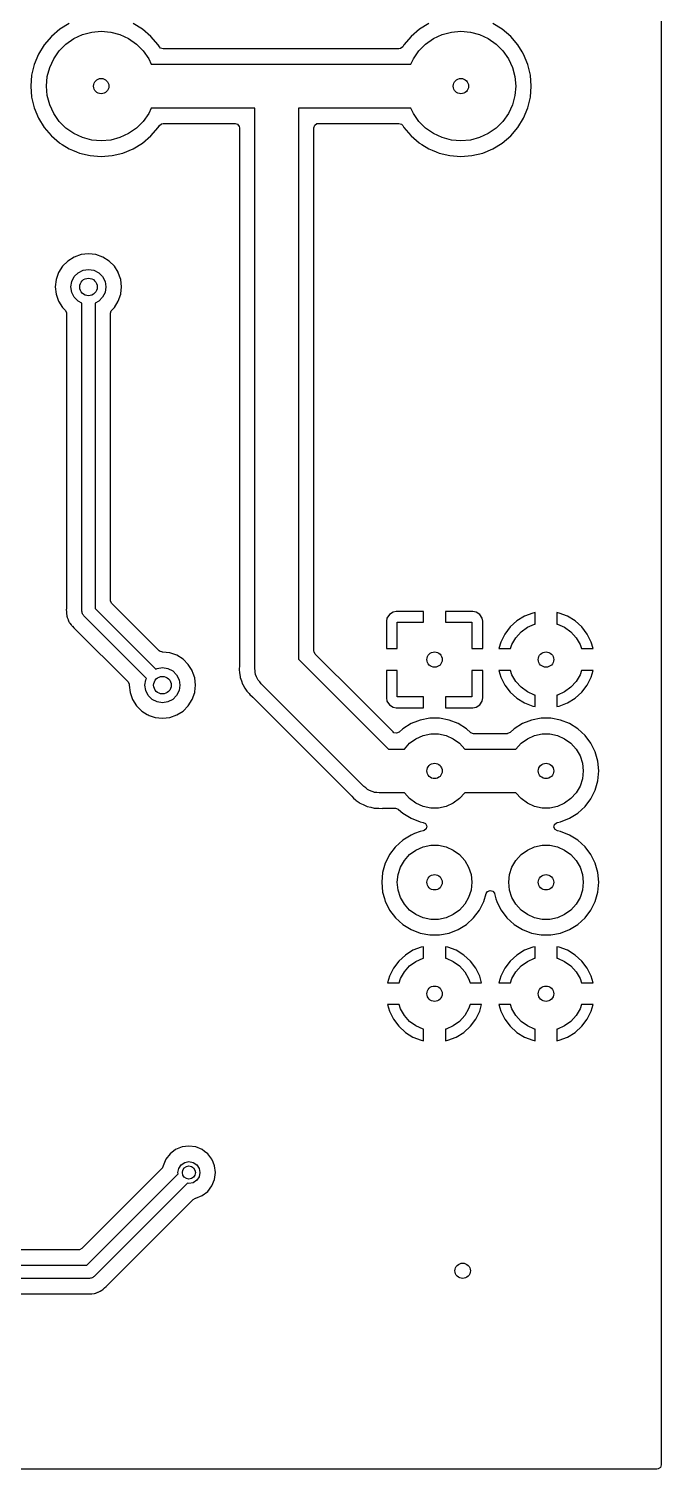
# Model space of a CAD drawing. Extents: x 0.22 to 1.78, y 0.22 to 2.18.
# Drawn here: x 1.211 to 1.778, y 0.222 to 1.515 of the extents above; entities that cross this region are included whole.
import ezdxf

# ---------------------------------------------------------------- set-up
doc = ezdxf.new("R2010")
doc.units = 0
doc.header["$MEASUREMENT"] = 0
doc.layers.add('BLACK', color=7, linetype='CONTINUOUS')

msp = doc.modelspace()

# ---------------------------------------------------------------- linework, layer by layer
at = {"layer": 'BLACK', "linetype": 'CONTINUOUS'}
for p, q in [((1.77817, 2.17427), (1.77817, 0.225728)), ((1.23844, 1.51491), (1.2309, 1.50847)), ((1.2469, 1.5201), (1.23844, 1.51491)), ((1.23844, 1.51491), (1.23844, 1.51491)), ((1.31274, 1.51491), (1.30429, 1.5201)), ((1.32028, 1.50847), (1.31274, 1.51491)), ((1.31274, 1.51491), (1.31274, 1.51491)), ((1.56127, 1.51491), (1.55373, 1.50847)), ((1.56973, 1.5201), (1.56127, 1.51491)), ((1.56127, 1.51491), (1.56127, 1.51491)), ((1.63558, 1.51491), (1.62712, 1.5201)), ((1.64312, 1.50847), (1.63558, 1.51491)), ((1.63558, 1.51491), (1.63558, 1.51491)), ((1.22446, 1.50093), (1.21927, 1.49247)), ((1.2309, 1.50847), (1.22446, 1.50093)), ((1.22446, 1.50093), (1.22446, 1.50093)), ((1.2309, 1.50847), (1.2309, 1.50847)), ((1.23789, 1.49541), (1.24396, 1.50148)), ((1.24396, 1.50148), (1.25098, 1.5064)), ((1.25098, 1.5064), (1.25876, 1.51002)), ((1.25876, 1.51002), (1.26704, 1.51224)), ((1.26704, 1.51224), (1.27559, 1.51299)), ((1.27559, 1.51299), (1.28414, 1.51224)), ((1.28414, 1.51224), (1.29242, 1.51002)), ((1.29242, 1.51002), (1.3002, 1.5064)), ((1.3002, 1.5064), (1.30722, 1.50148)), ((1.30722, 1.50148), (1.31329, 1.49541)), ((1.32673, 1.50093), (1.32028, 1.50847)), ((1.32028, 1.50847), (1.32028, 1.50847)), ((1.32028, 1.50847), (1.32028, 1.50847)), ((1.32783, 1.49912), (1.32673, 1.50093)), ((1.54729, 1.50093), (1.54618, 1.49912)), ((1.55373, 1.50847), (1.54729, 1.50093)), ((1.54729, 1.50093), (1.54729, 1.50093)), ((1.54729, 1.50093), (1.54729, 1.50093)), ((1.54729, 1.50093), (1.54729, 1.50093)), ((1.55373, 1.50847), (1.55373, 1.50847)), ((1.56073, 1.49541), (1.56679, 1.50148)), ((1.56679, 1.50148), (1.57382, 1.5064)), ((1.57382, 1.5064), (1.58159, 1.51002)), ((1.58159, 1.51002), (1.58988, 1.51224)), ((1.58988, 1.51224), (1.59843, 1.51299)), ((1.59843, 1.51299), (1.60697, 1.51224)), ((1.60697, 1.51224), (1.61526, 1.51002)), ((1.61526, 1.51002), (1.62303, 1.5064)), ((1.62303, 1.5064), (1.63006, 1.50148)), ((1.63006, 1.50148), (1.63612, 1.49541)), ((1.64956, 1.50093), (1.64312, 1.50847)), ((1.64312, 1.50847), (1.64312, 1.50847)), ((1.64312, 1.50847), (1.64312, 1.50847)), ((1.6535, 1.49451), (1.64956, 1.50093)), ((1.64956, 1.50093), (1.64956, 1.50093)), ((1.21927, 1.49247), (1.21548, 1.48331)), ((1.21927, 1.49247), (1.21927, 1.49247)), ((1.22935, 1.48061), (1.23297, 1.48839)), ((1.23297, 1.48839), (1.23789, 1.49541)), ((1.31329, 1.49541), (1.31821, 1.48839)), ((1.31821, 1.48839), (1.3205, 1.48346)), ((1.32887, 1.49801), (1.32783, 1.49912)), ((1.33116, 1.49726), (1.32887, 1.49801)), ((1.54286, 1.49726), (1.33116, 1.49726)), ((1.54435, 1.49756), (1.54286, 1.49726)), ((1.54618, 1.49912), (1.54435, 1.49756)), ((1.55351, 1.48346), (1.55581, 1.48839)), ((1.55581, 1.48839), (1.56073, 1.49541)), ((1.63612, 1.49541), (1.64104, 1.48839)), ((1.64104, 1.48839), (1.64467, 1.48061)), ((1.65474, 1.49247), (1.6535, 1.49451)), ((1.65854, 1.48331), (1.65474, 1.49247)), ((1.21548, 1.48331), (1.21316, 1.47367)), ((1.22713, 1.47233), (1.22935, 1.48061)), ((1.3205, 1.48346), (1.55351, 1.48346)), ((1.64467, 1.48061), (1.64689, 1.47233)), ((1.66085, 1.47367), (1.65854, 1.48331)), ((1.21316, 1.47367), (1.21238, 1.46378)), ((1.21238, 1.46378), (1.21316, 1.45389)), ((1.22638, 1.46378), (1.22713, 1.47233)), ((1.22713, 1.45523), (1.22638, 1.46378)), ((1.64689, 1.47233), (1.64764, 1.46378)), ((1.64764, 1.46378), (1.64689, 1.45523)), ((1.66163, 1.46378), (1.66085, 1.47367)), ((1.66085, 1.45389), (1.66163, 1.46378)), ((1.21316, 1.45389), (1.21548, 1.44425)), ((1.22935, 1.44695), (1.22713, 1.45523)), ((1.64689, 1.45523), (1.64467, 1.44695)), ((1.65854, 1.44425), (1.66085, 1.45389)), ((1.21548, 1.44425), (1.21927, 1.43508)), ((1.23297, 1.43917), (1.22935, 1.44695)), ((1.23789, 1.43215), (1.23297, 1.43917)), ((1.31821, 1.43917), (1.31329, 1.43215)), ((1.3205, 1.44409), (1.31821, 1.43917)), ((1.41339, 1.44409), (1.3205, 1.44409)), ((1.41339, 0.940945), (1.41339, 1.44409)), ((1.55351, 1.44409), (1.45276, 1.44409)), ((1.45276, 1.44409), (1.45276, 0.949099)), ((1.55581, 1.43917), (1.55351, 1.44409)), ((1.56073, 1.43215), (1.55581, 1.43917)), ((1.64104, 1.43917), (1.63612, 1.43215)), ((1.64467, 1.44695), (1.64104, 1.43917)), ((1.65474, 1.43508), (1.65854, 1.44425)), ((1.21927, 1.43508), (1.21927, 1.43508)), ((1.21927, 1.43508), (1.22446, 1.42663)), ((1.22446, 1.42663), (1.22446, 1.42663)), ((1.22446, 1.42663), (1.23054, 1.41951)), ((1.24396, 1.42608), (1.23789, 1.43215)), ((1.25098, 1.42116), (1.24396, 1.42608)), ((1.30722, 1.42608), (1.3002, 1.42116)), ((1.31329, 1.43215), (1.30722, 1.42608)), ((1.32028, 1.41909), (1.32673, 1.42663)), ((1.32673, 1.42663), (1.32783, 1.42843)), ((1.32783, 1.42843), (1.32966, 1.43)), ((1.32966, 1.43), (1.33116, 1.4303)), ((1.33116, 1.4303), (1.39569, 1.4303)), ((1.39569, 1.4303), (1.39798, 1.42955)), ((1.39798, 1.42955), (1.3994, 1.4276)), ((1.3994, 1.4276), (1.39959, 1.4264)), ((1.39959, 1.4264), (1.39959, 0.942385)), ((1.46656, 1.4264), (1.4673, 1.42869)), ((1.46656, 0.956429), (1.46656, 1.4264)), ((1.4673, 1.42869), (1.46925, 1.4301)), ((1.46925, 1.4301), (1.47045, 1.4303)), ((1.47045, 1.4303), (1.54286, 1.4303)), ((1.54286, 1.4303), (1.54515, 1.42955)), ((1.54515, 1.42955), (1.54618, 1.42843)), ((1.54618, 1.42843), (1.54729, 1.42663)), ((1.54729, 1.42663), (1.54729, 1.42663)), ((1.54729, 1.42663), (1.54729, 1.42663)), ((1.54729, 1.42663), (1.55337, 1.41951)), ((1.56679, 1.42608), (1.56073, 1.43215)), ((1.57382, 1.42116), (1.56679, 1.42608)), ((1.63006, 1.42608), (1.62303, 1.42116)), ((1.63612, 1.43215), (1.63006, 1.42608)), ((1.64312, 1.41909), (1.64956, 1.42663)), ((1.64956, 1.42663), (1.65474, 1.43508)), ((1.23054, 1.41951), (1.2309, 1.41909)), ((1.2309, 1.41909), (1.2309, 1.41909)), ((1.2309, 1.41909), (1.2309, 1.41909)), ((1.2309, 1.41909), (1.23805, 1.41297)), ((1.23805, 1.41297), (1.23844, 1.41264)), ((1.23844, 1.41264), (1.24045, 1.41141)), ((1.24045, 1.41141), (1.2469, 1.40746)), ((1.25876, 1.41753), (1.25098, 1.42116)), ((1.26704, 1.41531), (1.25876, 1.41753)), ((1.27559, 1.41457), (1.26704, 1.41531)), ((1.28414, 1.41531), (1.27559, 1.41457)), ((1.29242, 1.41753), (1.28414, 1.41531)), ((1.3002, 1.42116), (1.29242, 1.41753)), ((1.30429, 1.40746), (1.31274, 1.41264)), ((1.31274, 1.41264), (1.32028, 1.41909)), ((1.55337, 1.41951), (1.55373, 1.41909)), ((1.55373, 1.41909), (1.55373, 1.41909)), ((1.55373, 1.41909), (1.55373, 1.41909)), ((1.55373, 1.41909), (1.56089, 1.41297)), ((1.56089, 1.41297), (1.56127, 1.41264)), ((1.56127, 1.41264), (1.56328, 1.41141)), ((1.56328, 1.41141), (1.56973, 1.40746)), ((1.58159, 1.41753), (1.57382, 1.42116)), ((1.58988, 1.41531), (1.58159, 1.41753)), ((1.59843, 1.41457), (1.58988, 1.41531)), ((1.60697, 1.41531), (1.59843, 1.41457)), ((1.61526, 1.41753), (1.60697, 1.41531)), ((1.62303, 1.42116), (1.61526, 1.41753)), ((1.62712, 1.40746), (1.63558, 1.41264)), ((1.63558, 1.41264), (1.64312, 1.41909)), ((1.2469, 1.40746), (1.2469, 1.40746)), ((1.2469, 1.40746), (1.2499, 1.40622)), ((1.2499, 1.40622), (1.25333, 1.4048)), ((1.25333, 1.4048), (1.25606, 1.40367)), ((1.25606, 1.40367), (1.25606, 1.40367)), ((1.25606, 1.40367), (1.2657, 1.40135)), ((1.2657, 1.40135), (1.27559, 1.40057)), ((1.27559, 1.40057), (1.28548, 1.40135)), ((1.28548, 1.40135), (1.29512, 1.40367)), ((1.29512, 1.40367), (1.30429, 1.40746)), ((1.56973, 1.40746), (1.56973, 1.40746)), ((1.56973, 1.40746), (1.57273, 1.40622)), ((1.57273, 1.40622), (1.57617, 1.4048)), ((1.57617, 1.4048), (1.57889, 1.40367)), ((1.57889, 1.40367), (1.57889, 1.40367)), ((1.57889, 1.40367), (1.58854, 1.40135)), ((1.58854, 1.40135), (1.59843, 1.40057)), ((1.59843, 1.40057), (1.60831, 1.40135)), ((1.60831, 1.40135), (1.61796, 1.40367)), ((1.61796, 1.40367), (1.62712, 1.40746)), ((1.24561, 1.30671), (1.24091, 1.302)), ((1.25125, 1.31025), (1.24561, 1.30671)), ((1.25754, 1.31245), (1.25125, 1.31025)), ((1.25125, 1.31025), (1.25125, 1.31025)), ((1.26415, 1.3132), (1.25754, 1.31245)), ((1.25754, 1.31245), (1.25754, 1.31245)), ((1.27077, 1.31245), (1.26415, 1.3132)), ((1.26415, 1.3132), (1.26415, 1.3132)), ((1.27705, 1.31025), (1.27077, 1.31245)), ((1.27077, 1.31245), (1.27077, 1.31245)), ((1.28269, 1.30671), (1.27705, 1.31025)), ((1.2874, 1.302), (1.28269, 1.30671)), ((1.28269, 1.30671), (1.28269, 1.30671)), ((1.28269, 1.30671), (1.28269, 1.30671)), ((1.23736, 1.29637), (1.23516, 1.29008)), ((1.24091, 1.302), (1.23736, 1.29637)), ((1.23736, 1.29637), (1.23736, 1.29637)), ((1.25141, 1.29272), (1.2549, 1.29621)), ((1.2549, 1.29621), (1.25929, 1.29844)), ((1.25929, 1.29844), (1.26415, 1.29921)), ((1.26415, 1.29921), (1.26902, 1.29844)), ((1.26902, 1.29844), (1.27341, 1.29621)), ((1.27341, 1.29621), (1.27689, 1.29272)), ((1.29068, 1.29678), (1.2874, 1.302)), ((1.2874, 1.302), (1.2874, 1.302)), ((1.2874, 1.302), (1.2874, 1.302)), ((1.29094, 1.29637), (1.29068, 1.29678)), ((1.29203, 1.29326), (1.29094, 1.29637)), ((1.23516, 1.29008), (1.23442, 1.28346)), ((1.23442, 1.28346), (1.23442, 1.28346)), ((1.23442, 1.28346), (1.23516, 1.27685)), ((1.23516, 1.29008), (1.23516, 1.29008)), ((1.24841, 1.28346), (1.24918, 1.28833)), ((1.24918, 1.2786), (1.24841, 1.28346)), ((1.24918, 1.28833), (1.25141, 1.29272)), ((1.27689, 1.29272), (1.27913, 1.28833)), ((1.27913, 1.28833), (1.2799, 1.28346)), ((1.2799, 1.28346), (1.27913, 1.2786)), ((1.29314, 1.29008), (1.29203, 1.29326)), ((1.29389, 1.28346), (1.29314, 1.29008)), ((1.29314, 1.29008), (1.29314, 1.29008)), ((1.2932, 1.2774), (1.29389, 1.28346)), ((1.29389, 1.28346), (1.29389, 1.28346)), ((1.23516, 1.27685), (1.23516, 1.27685)), ((1.23516, 1.27685), (1.23736, 1.27056)), ((1.23736, 1.27056), (1.23736, 1.27056)), ((1.23736, 1.27056), (1.24091, 1.26493)), ((1.25141, 1.27421), (1.24918, 1.2786)), ((1.2549, 1.27072), (1.25141, 1.27421)), ((1.25825, 1.26902), (1.2549, 1.27072)), ((1.25825, 0.992248), (1.25825, 1.26902)), ((1.27341, 1.27072), (1.27006, 1.26902)), ((1.27006, 1.26902), (1.27006, 0.994694)), ((1.27689, 1.27421), (1.27341, 1.27072)), ((1.27913, 1.2786), (1.27689, 1.27421)), ((1.2874, 1.26493), (1.29094, 1.27056)), ((1.29094, 1.27056), (1.29314, 1.27685)), ((1.29314, 1.27685), (1.2932, 1.2774)), ((1.24091, 1.26493), (1.24091, 1.26493)), ((1.24091, 1.26493), (1.24331, 1.26252)), ((1.24331, 1.26252), (1.2444, 1.26038)), ((1.2444, 1.26038), (1.24445, 1.25977)), ((1.24445, 1.25977), (1.24445, 0.994786)), ((1.28386, 1.25977), (1.2846, 1.26206)), ((1.28386, 1.00202), (1.28386, 1.25977)), ((1.2846, 1.26206), (1.285, 1.26252)), ((1.285, 1.26252), (1.2874, 1.26493)), ((1.28391, 1.00141), (1.28386, 1.00202)), ((1.285, 0.999268), (1.28391, 1.00141)), ((1.32754, 0.956731), (1.285, 0.999268)), ((1.24436, 0.993957), (1.2443, 0.993668)), ((1.2443, 0.993668), (1.24444, 0.991613)), ((1.24445, 0.994786), (1.24436, 0.993957)), ((1.24444, 0.991613), (1.24445, 0.991474)), ((1.24445, 0.991474), (1.24445, 0.990839)), ((1.24445, 0.990839), (1.24454, 0.990209)), ((1.24454, 0.990209), (1.24455, 0.990071)), ((1.24455, 0.990071), (1.2447, 0.988016)), ((1.2447, 0.988016), (1.2448, 0.987739)), ((1.2448, 0.987739), (1.24501, 0.986933)), ((1.24501, 0.986933), (1.24505, 0.98664)), ((1.24505, 0.98664), (1.24505, 0.986639)), ((1.24505, 0.986639), (1.24591, 0.984766)), ((1.24591, 0.984766), (1.24596, 0.984637)), ((1.24596, 0.984637), (1.24668, 0.982708)), ((1.25845, 0.991497), (1.25825, 0.992248)), ((1.25845, 0.99072), (1.25845, 0.991497)), ((1.25884, 0.990046), (1.25845, 0.99072)), ((1.25904, 0.989295), (1.25884, 0.990046)), ((1.25959, 0.988746), (1.25904, 0.989295)), ((1.25998, 0.988072), (1.25959, 0.988746)), ((1.31616, 0.93189), (1.25998, 0.988072)), ((1.27006, 0.994694), (1.32451, 0.940242)), ((1.53207, 0.986124), (1.5315, 0.983253)), ((1.5315, 0.983253), (1.5315, 0.958661)), ((1.53424, 0.989379), (1.53207, 0.986124)), ((1.53207, 0.986124), (1.53207, 0.986124)), ((1.5375, 0.991555), (1.53424, 0.98938)), ((1.53424, 0.98938), (1.53424, 0.989379)), ((1.54037, 0.992126), (1.5375, 0.991555)), ((1.5375, 0.991555), (1.5375, 0.991555)), ((1.56496, 0.992126), (1.54037, 0.992126)), ((1.56496, 0.982283), (1.56496, 0.992126)), ((1.56496, 0.992126), (1.56496, 0.992126)), ((1.58465, 0.992126), (1.58465, 0.982283)), ((1.60924, 0.992126), (1.58465, 0.992126)), ((1.58465, 0.992126), (1.58465, 0.992126)), ((1.61211, 0.991555), (1.60924, 0.992126)), ((1.61536, 0.98938), (1.61211, 0.991555)), ((1.61211, 0.991555), (1.61211, 0.991555)), ((1.61536, 0.989379), (1.61536, 0.98938)), ((1.61754, 0.986124), (1.61536, 0.989379)), ((1.61811, 0.983253), (1.61754, 0.986124)), ((1.61754, 0.986124), (1.61754, 0.986124)), ((1.61811, 0.958661), (1.61811, 0.983253)), ((1.61811, 0.983253), (1.61811, 0.983253)), ((1.64859, 0.983527), (1.64266, 0.97812)), ((1.65542, 0.987752), (1.64859, 0.983527)), ((1.6629, 0.990651), (1.65542, 0.987752)), ((1.65542, 0.987752), (1.65542, 0.987752)), ((1.66496, 0.991036), (1.6629, 0.990651)), ((1.6629, 0.990651), (1.6629, 0.990651)), ((1.66496, 0.980752), (1.66496, 0.991036)), ((1.68671, 0.990651), (1.68465, 0.991036)), ((1.68465, 0.991036), (1.68465, 0.980752)), ((1.69419, 0.987752), (1.68671, 0.990651)), ((1.68671, 0.990651), (1.68671, 0.990651)), ((1.70101, 0.983527), (1.69419, 0.987752)), ((1.69419, 0.987752), (1.69419, 0.987752)), ((1.70694, 0.97812), (1.70101, 0.983527)), ((1.24668, 0.982708), (1.24668, 0.982708)), ((1.24668, 0.982708), (1.24668, 0.982707)), ((1.24668, 0.982707), (1.24683, 0.982512)), ((1.24683, 0.982512), (1.24686, 0.982471)), ((1.24686, 0.982471), (1.24728, 0.981754)), ((1.24728, 0.981754), (1.24741, 0.981485)), ((1.24741, 0.981485), (1.24876, 0.979928)), ((1.24876, 0.979928), (1.24884, 0.979821)), ((1.24884, 0.979821), (1.24922, 0.979311)), ((1.24922, 0.979311), (1.24922, 0.979311)), ((1.24922, 0.979311), (1.24967, 0.978861)), ((1.24967, 0.978861), (1.24977, 0.97876)), ((1.24977, 0.97876), (1.25112, 0.977203)), ((1.25112, 0.977203), (1.25112, 0.977203)), ((1.25112, 0.977203), (1.25137, 0.977043)), ((1.25137, 0.977043), (1.25201, 0.97652)), ((1.25201, 0.97652), (1.29967, 0.928864)), ((1.54134, 0.958661), (1.54134, 0.982283)), ((1.54134, 0.982283), (1.56496, 0.982283)), ((1.58465, 0.982283), (1.60827, 0.982283)), ((1.60827, 0.982283), (1.60827, 0.958661)), ((1.63782, 0.971715), (1.63425, 0.96453)), ((1.64266, 0.97812), (1.63782, 0.971715)), ((1.63782, 0.971715), (1.63782, 0.971715)), ((1.64773, 0.968489), (1.65241, 0.973688)), ((1.65241, 0.973688), (1.65807, 0.9778)), ((1.65807, 0.9778), (1.66446, 0.980646)), ((1.66446, 0.980646), (1.66496, 0.980752)), ((1.68465, 0.980752), (1.68514, 0.980646)), ((1.68514, 0.980646), (1.69154, 0.9778)), ((1.69154, 0.9778), (1.6972, 0.973688)), ((1.6972, 0.973688), (1.70188, 0.968489)), ((1.71178, 0.971715), (1.70694, 0.97812)), ((1.71536, 0.96453), (1.71178, 0.971715)), ((1.71178, 0.971715), (1.71178, 0.971715)), ((1.5315, 0.958661), (1.5315, 0.958661)), ((1.5315, 0.958661), (1.54134, 0.958661)), ((1.60827, 0.958661), (1.61811, 0.958661)), ((1.61811, 0.958661), (1.61811, 0.958661)), ((1.63425, 0.96453), (1.63258, 0.958661)), ((1.63258, 0.958661), (1.64301, 0.958661)), ((1.64301, 0.958661), (1.64423, 0.96243)), ((1.64423, 0.96243), (1.64773, 0.968489)), ((1.70188, 0.968489), (1.70537, 0.96243)), ((1.70537, 0.96243), (1.7066, 0.958661)), ((1.7066, 0.958661), (1.71703, 0.958661)), ((1.71703, 0.958661), (1.71536, 0.96453)), ((1.32837, 0.956099), (1.32754, 0.956731)), ((1.33032, 0.955696), (1.32837, 0.956099)), ((1.33032, 0.955592), (1.33032, 0.955696)), ((1.33054, 0.955592), (1.33032, 0.955592)), ((1.33716, 0.954847), (1.33054, 0.955592)), ((1.34344, 0.952648), (1.33716, 0.954847)), ((1.33716, 0.954847), (1.33716, 0.954847)), ((1.34908, 0.949106), (1.34344, 0.952648)), ((1.34908, 0.949105), (1.34908, 0.949106)), ((1.35379, 0.944397), (1.34908, 0.949105)), ((1.34908, 0.949105), (1.34908, 0.949105)), ((1.3572, 0.938976), (1.35379, 0.944397)), ((1.35379, 0.944397), (1.35379, 0.944397)), ((1.35379, 0.944397), (1.35379, 0.944397)), ((1.45276, 0.949099), (1.53335, 0.868504)), ((1.4666, 0.955819), (1.46656, 0.956429)), ((1.4677, 0.953673), (1.4666, 0.955819)), ((1.50698, 0.914385), (1.4677, 0.953673)), ((1.31557, 0.930725), (1.31616, 0.93189)), ((1.32451, 0.940242), (1.32568, 0.940836)), ((1.32568, 0.940836), (1.33054, 0.941606)), ((1.33054, 0.941606), (1.33541, 0.940836)), ((1.33541, 0.940836), (1.3398, 0.938599)), ((1.3398, 0.938599), (1.34328, 0.935115)), ((1.34328, 0.935115), (1.34552, 0.930725)), ((1.35733, 0.938759), (1.3572, 0.938976)), ((1.35814, 0.936459), (1.35733, 0.938759)), ((1.35953, 0.932475), (1.35814, 0.936459)), ((1.36028, 0.925858), (1.35953, 0.932475)), ((1.35953, 0.932475), (1.35953, 0.932475)), ((1.3995, 0.941181), (1.3994, 0.940033)), ((1.3994, 0.940033), (1.3994, 0.940033)), ((1.3994, 0.940033), (1.39983, 0.936874)), ((1.39958, 0.942227), (1.3995, 0.941181)), ((1.39959, 0.942385), (1.39958, 0.942227)), ((1.39983, 0.936874), (1.40018, 0.933704)), ((1.40018, 0.933704), (1.40018, 0.933704)), ((1.40018, 0.933704), (1.40018, 0.933704)), ((1.40018, 0.933704), (1.40018, 0.933704)), ((1.40018, 0.933704), (1.4002, 0.933621)), ((1.4002, 0.933621), (1.40037, 0.932903)), ((1.40037, 0.932903), (1.40038, 0.932816)), ((1.40038, 0.932816), (1.40148, 0.929823)), ((1.41369, 0.938861), (1.41339, 0.940945)), ((1.41384, 0.936761), (1.41369, 0.938861)), ((1.41408, 0.936098), (1.41384, 0.936761)), ((1.41418, 0.935399), (1.41408, 0.936098)), ((1.41506, 0.933484), (1.41418, 0.935399)), ((1.41579, 0.931511), (1.41506, 0.933484)), ((1.41622, 0.930945), (1.41579, 0.931511)), ((1.54134, 0.938976), (1.5315, 0.938976)), ((1.5315, 0.938976), (1.5315, 0.914385)), ((1.54134, 0.915354), (1.54134, 0.938976)), ((1.60827, 0.938976), (1.60827, 0.915354)), ((1.61811, 0.938976), (1.60827, 0.938976)), ((1.61811, 0.914385), (1.61811, 0.938976)), ((1.61811, 0.938976), (1.61811, 0.938976)), ((1.64301, 0.938976), (1.63258, 0.938976)), ((1.63258, 0.938976), (1.63425, 0.933107)), ((1.63425, 0.933107), (1.63782, 0.925923)), ((1.64423, 0.935208), (1.64301, 0.938976)), ((1.64773, 0.929149), (1.64423, 0.935208)), ((1.70537, 0.935208), (1.70188, 0.929149)), ((1.7066, 0.938976), (1.70537, 0.935208)), ((1.71703, 0.938976), (1.7066, 0.938976)), ((1.71178, 0.925923), (1.71536, 0.933107)), ((1.71536, 0.933107), (1.71703, 0.938976)), ((1.29967, 0.928864), (1.30076, 0.926718)), ((1.30076, 0.926718), (1.30078, 0.926077)), ((1.30078, 0.926077), (1.30081, 0.926077)), ((1.30081, 0.926077), (1.30081, 0.925858)), ((1.30081, 0.925858), (1.30155, 0.919242)), ((1.30155, 0.919242), (1.30155, 0.919242)), ((1.30155, 0.919242), (1.30375, 0.912957)), ((1.3148, 0.925858), (1.31557, 0.930725)), ((1.31557, 0.920992), (1.3148, 0.925858)), ((1.3178, 0.916602), (1.31557, 0.920992)), ((1.34552, 0.920992), (1.34328, 0.916602)), ((1.34552, 0.930725), (1.34629, 0.925858)), ((1.34629, 0.925858), (1.34552, 0.920992)), ((1.35733, 0.912957), (1.35953, 0.919242)), ((1.35953, 0.919242), (1.35961, 0.919917)), ((1.35961, 0.919917), (1.36028, 0.925858)), ((1.36028, 0.925858), (1.36028, 0.925858)), ((1.40148, 0.929823), (1.4025, 0.926803)), ((1.4025, 0.926803), (1.4025, 0.926803)), ((1.4025, 0.926803), (1.4025, 0.926802)), ((1.4025, 0.926802), (1.40255, 0.926727)), ((1.40255, 0.926727), (1.40287, 0.926062)), ((1.40287, 0.926062), (1.4029, 0.92598)), ((1.4029, 0.92598), (1.4029, 0.92598)), ((1.4029, 0.92598), (1.40461, 0.923293)), ((1.40461, 0.923293), (1.40626, 0.920561)), ((1.40626, 0.920561), (1.40632, 0.920498)), ((1.40632, 0.920498), (1.40677, 0.919917)), ((1.40677, 0.919917), (1.40682, 0.919843)), ((1.40682, 0.919843), (1.40827, 0.918391)), ((1.40827, 0.918391), (1.40907, 0.917589)), ((1.41651, 0.930302), (1.41622, 0.930945)), ((1.41789, 0.928711), (1.41651, 0.930302)), ((1.41915, 0.927025), (1.41789, 0.928711)), ((1.51128, 0.834899), (1.41915, 0.927025)), ((1.63782, 0.925923), (1.63782, 0.925923)), ((1.63782, 0.925923), (1.64266, 0.919518)), ((1.64266, 0.919518), (1.64859, 0.914111)), ((1.65241, 0.92395), (1.64773, 0.929149)), ((1.65807, 0.919838), (1.65241, 0.92395)), ((1.66446, 0.916992), (1.65807, 0.919838)), ((1.69154, 0.919838), (1.68514, 0.916992)), ((1.6972, 0.92395), (1.69154, 0.919838)), ((1.70188, 0.929149), (1.6972, 0.92395)), ((1.70101, 0.914111), (1.70694, 0.919518)), ((1.70694, 0.919518), (1.71178, 0.925923)), ((1.71178, 0.925923), (1.71178, 0.925923)), ((1.30375, 0.912957), (1.30375, 0.912957)), ((1.30375, 0.912957), (1.3073, 0.907319)), ((1.3073, 0.907319), (1.3073, 0.907319)), ((1.3073, 0.907319), (1.312, 0.902611)), ((1.32129, 0.913118), (1.3178, 0.916602)), ((1.32568, 0.910881), (1.32129, 0.913118)), ((1.33054, 0.91011), (1.32568, 0.910881)), ((1.33541, 0.910881), (1.33054, 0.91011)), ((1.3398, 0.913118), (1.33541, 0.910881)), ((1.34328, 0.916602), (1.3398, 0.913118)), ((1.34908, 0.902611), (1.35379, 0.907319)), ((1.35379, 0.907319), (1.35733, 0.912957)), ((1.40907, 0.917589), (1.41127, 0.915274)), ((1.41127, 0.915274), (1.41134, 0.915225)), ((1.41134, 0.915225), (1.41191, 0.914755)), ((1.41191, 0.914755), (1.5005, 0.82616)), ((1.53754, 0.883833), (1.50698, 0.914385)), ((1.5315, 0.914385), (1.53207, 0.911514)), ((1.53207, 0.911514), (1.53207, 0.911514)), ((1.53207, 0.911514), (1.53424, 0.908258)), ((1.53424, 0.908258), (1.53424, 0.908258)), ((1.53424, 0.908258), (1.5375, 0.906083)), ((1.5375, 0.906083), (1.5375, 0.906083)), ((1.5375, 0.906083), (1.54037, 0.905512)), ((1.54037, 0.905512), (1.54037, 0.905512)), ((1.54037, 0.905512), (1.56496, 0.905512)), ((1.56496, 0.915354), (1.54134, 0.915354)), ((1.56496, 0.905512), (1.56496, 0.915354)), ((1.56496, 0.905512), (1.56496, 0.905512)), ((1.60827, 0.915354), (1.58465, 0.915354)), ((1.58465, 0.915354), (1.58465, 0.905512)), ((1.58465, 0.905512), (1.58465, 0.905512)), ((1.58465, 0.905512), (1.60924, 0.905512)), ((1.60924, 0.905512), (1.61211, 0.906083)), ((1.60924, 0.905512), (1.60924, 0.905512)), ((1.61211, 0.906083), (1.61536, 0.908258)), ((1.61211, 0.906083), (1.61211, 0.906083)), ((1.61536, 0.908258), (1.61754, 0.911514)), ((1.61536, 0.908258), (1.61536, 0.908258)), ((1.61754, 0.911514), (1.61811, 0.914385)), ((1.61754, 0.911514), (1.61754, 0.911514)), ((1.61811, 0.914385), (1.61811, 0.914385)), ((1.64859, 0.914111), (1.65542, 0.909886)), ((1.65542, 0.909886), (1.65542, 0.909886)), ((1.65542, 0.909886), (1.6629, 0.906987)), ((1.6629, 0.906987), (1.66496, 0.906602)), ((1.66496, 0.916886), (1.66446, 0.916992)), ((1.66496, 0.906602), (1.66496, 0.916886)), ((1.66496, 0.906602), (1.66496, 0.906602)), ((1.68514, 0.916992), (1.68465, 0.916886)), ((1.68465, 0.916886), (1.68465, 0.906602)), ((1.68465, 0.906602), (1.68671, 0.906987)), ((1.68671, 0.906987), (1.69419, 0.909886)), ((1.69419, 0.909886), (1.70101, 0.914111)), ((1.69419, 0.909886), (1.69419, 0.909886)), ((1.312, 0.902611), (1.312, 0.902611)), ((1.312, 0.902611), (1.312, 0.902611)), ((1.312, 0.902611), (1.31678, 0.899613)), ((1.31678, 0.899613), (1.31764, 0.899069)), ((1.31764, 0.899069), (1.31868, 0.898704)), ((1.31868, 0.898704), (1.32393, 0.89687)), ((1.32393, 0.89687), (1.32393, 0.89687)), ((1.32393, 0.89687), (1.32393, 0.89687)), ((1.32393, 0.89687), (1.32393, 0.89687)), ((1.32393, 0.89687), (1.32393, 0.89687)), ((1.32393, 0.89687), (1.33054, 0.896124)), ((1.33054, 0.896124), (1.33716, 0.89687)), ((1.33054, 0.896124), (1.33054, 0.896124)), ((1.33054, 0.896124), (1.33054, 0.896124)), ((1.33716, 0.89687), (1.34344, 0.899069)), ((1.33716, 0.89687), (1.33716, 0.89687)), ((1.33716, 0.89687), (1.33716, 0.89687)), ((1.34344, 0.899069), (1.34908, 0.902611)), ((1.55943, 0.893548), (1.55365, 0.891309)), ((1.56181, 0.894473), (1.55943, 0.893548)), ((1.57042, 0.896083), (1.56181, 0.894473)), ((1.57918, 0.896083), (1.57042, 0.896083)), ((1.58779, 0.894473), (1.57918, 0.896083)), ((1.59596, 0.891309), (1.58779, 0.894473)), ((1.58779, 0.894473), (1.58779, 0.894473)), ((1.58779, 0.894473), (1.58779, 0.894473)), ((1.65943, 0.893548), (1.65365, 0.891309)), ((1.66181, 0.894473), (1.65943, 0.893548)), ((1.67042, 0.896083), (1.66181, 0.894473)), ((1.67918, 0.896083), (1.67042, 0.896083)), ((1.68779, 0.894473), (1.67918, 0.896083)), ((1.69596, 0.891309), (1.68779, 0.894473)), ((1.68779, 0.894473), (1.68779, 0.894473)), ((1.68779, 0.894473), (1.68779, 0.894473)), ((1.53837, 0.883201), (1.53754, 0.883833)), ((1.54072, 0.882715), (1.53837, 0.883201)), ((1.54292, 0.883708), (1.54072, 0.882715)), ((1.5462, 0.886698), (1.54292, 0.883708)), ((1.55365, 0.891309), (1.5462, 0.886698)), ((1.5462, 0.886698), (1.5462, 0.886698)), ((1.55807, 0.8778), (1.56446, 0.880646)), ((1.56446, 0.880646), (1.57131, 0.8821)), ((1.57131, 0.8821), (1.5783, 0.8821)), ((1.5783, 0.8821), (1.58514, 0.880646)), ((1.58514, 0.880646), (1.59154, 0.8778)), ((1.60341, 0.886698), (1.59596, 0.891309)), ((1.60711, 0.88332), (1.60341, 0.886698)), ((1.60341, 0.886698), (1.60341, 0.886698)), ((1.60745, 0.883048), (1.60711, 0.88332)), ((1.60974, 0.882303), (1.60745, 0.883048)), ((1.63987, 0.882303), (1.60974, 0.882303)), ((1.6403, 0.882327), (1.63987, 0.882303)), ((1.64249, 0.88332), (1.6403, 0.882327)), ((1.6462, 0.886698), (1.64249, 0.88332)), ((1.65365, 0.891309), (1.6462, 0.886698)), ((1.6462, 0.886698), (1.6462, 0.886698)), ((1.65807, 0.8778), (1.66446, 0.880646)), ((1.66446, 0.880646), (1.67131, 0.8821)), ((1.67131, 0.8821), (1.6783, 0.8821)), ((1.6783, 0.8821), (1.68514, 0.880646)), ((1.68514, 0.880646), (1.69154, 0.8778)), ((1.70341, 0.886698), (1.69596, 0.891309)), ((1.70988, 0.880797), (1.70341, 0.886698)), ((1.71516, 0.873807), (1.70988, 0.880797)), ((1.53335, 0.868504), (1.54774, 0.868504)), ((1.54774, 0.868504), (1.55241, 0.873688)), ((1.55241, 0.873688), (1.55807, 0.8778)), ((1.59154, 0.8778), (1.5972, 0.873688)), ((1.5972, 0.873688), (1.60186, 0.868504)), ((1.60186, 0.868504), (1.64774, 0.868504)), ((1.64774, 0.868504), (1.65241, 0.873688)), ((1.65241, 0.873688), (1.65807, 0.8778)), ((1.69154, 0.8778), (1.6972, 0.873688)), ((1.6972, 0.873688), (1.70188, 0.868489)), ((1.70188, 0.868489), (1.70537, 0.86243)), ((1.71906, 0.865966), (1.71516, 0.873807)), ((1.70537, 0.86243), (1.70754, 0.855777)), ((1.70754, 0.855777), (1.70827, 0.848819)), ((1.72146, 0.857541), (1.71906, 0.865966)), ((1.72227, 0.848819), (1.72146, 0.857541)), ((1.70754, 0.841861), (1.70537, 0.835208)), ((1.70827, 0.848819), (1.70754, 0.841861)), ((1.72146, 0.840097), (1.72227, 0.848819)), ((1.51296, 0.833638), (1.51128, 0.834899)), ((1.51455, 0.832259), (1.51296, 0.833638)), ((1.5152, 0.831965), (1.51455, 0.832259)), ((1.51576, 0.831542), (1.5152, 0.831965)), ((1.51774, 0.830806), (1.51576, 0.831542)), ((1.51965, 0.829931), (1.51774, 0.830806)), ((1.52035, 0.829831), (1.51965, 0.829931)), ((1.52101, 0.829584), (1.52035, 0.829831)), ((1.52311, 0.829434), (1.52101, 0.829584)), ((1.5252, 0.829134), (1.52311, 0.829434)), ((1.54774, 0.829134), (1.5252, 0.829134)), ((1.55241, 0.82395), (1.54774, 0.829134)), ((1.60186, 0.829134), (1.5972, 0.82395)), ((1.64774, 0.829134), (1.60186, 0.829134)), ((1.65241, 0.82395), (1.64774, 0.829134)), ((1.70188, 0.829149), (1.6972, 0.82395)), ((1.70537, 0.835208), (1.70188, 0.829149)), ((1.71516, 0.823831), (1.71906, 0.831672)), ((1.71906, 0.831672), (1.72146, 0.840097)), ((1.5005, 0.82616), (1.50061, 0.826044)), ((1.50061, 0.826044), (1.50203, 0.824366)), ((1.50203, 0.824366), (1.50384, 0.822996)), ((1.50384, 0.822996), (1.50457, 0.822437)), ((1.50457, 0.822437), (1.50706, 0.820439)), ((1.50706, 0.820439), (1.50714, 0.8204)), ((1.50714, 0.8204), (1.50776, 0.820011)), ((1.50776, 0.820011), (1.50783, 0.819959)), ((1.50783, 0.819959), (1.50783, 0.819959)), ((1.50783, 0.819959), (1.51073, 0.81862)), ((1.51073, 0.81862), (1.51358, 0.817203)), ((1.51358, 0.817203), (1.51358, 0.817203)), ((1.51358, 0.817203), (1.51358, 0.817203)), ((1.51358, 0.817203), (1.51367, 0.817182)), ((1.51367, 0.817182), (1.51436, 0.816937)), ((1.51436, 0.816937), (1.51441, 0.816917)), ((1.51441, 0.816917), (1.51444, 0.8169)), ((1.51444, 0.8169), (1.51756, 0.816215)), ((1.51756, 0.816215), (1.52065, 0.815446)), ((1.52065, 0.815446), (1.52074, 0.815443)), ((1.52074, 0.815443), (1.52147, 0.815353)), ((1.52147, 0.815353), (1.52156, 0.815335)), ((1.52156, 0.815335), (1.52156, 0.815335)), ((1.52156, 0.815335), (1.52474, 0.815335)), ((1.52474, 0.815335), (1.52793, 0.815248)), ((1.52793, 0.815248), (1.52802, 0.815265)), ((1.52802, 0.815265), (1.52875, 0.815335)), ((1.52875, 0.815335), (1.53987, 0.815335)), ((1.53987, 0.815335), (1.54216, 0.81459)), ((1.55807, 0.819838), (1.55241, 0.82395)), ((1.56446, 0.816992), (1.55807, 0.819838)), ((1.57131, 0.815538), (1.56446, 0.816992)), ((1.5783, 0.815538), (1.57131, 0.815538)), ((1.58514, 0.816992), (1.5783, 0.815538)), ((1.59154, 0.819838), (1.58514, 0.816992)), ((1.5972, 0.82395), (1.59154, 0.819838)), ((1.65807, 0.819838), (1.65241, 0.82395)), ((1.66446, 0.816992), (1.65807, 0.819838)), ((1.67131, 0.815538), (1.66446, 0.816992)), ((1.6783, 0.815538), (1.67131, 0.815538)), ((1.68514, 0.816992), (1.6783, 0.815538)), ((1.69154, 0.819838), (1.68514, 0.816992)), ((1.6972, 0.82395), (1.69154, 0.819838)), ((1.70341, 0.81094), (1.70988, 0.816841)), ((1.70988, 0.816841), (1.71516, 0.823831)), ((1.54216, 0.81459), (1.54249, 0.814317)), ((1.54249, 0.814317), (1.5462, 0.81094)), ((1.5462, 0.81094), (1.55365, 0.806329)), ((1.55365, 0.806329), (1.56181, 0.803165)), ((1.56181, 0.803165), (1.56457, 0.80265)), ((1.56457, 0.80265), (1.56668, 0.801497)), ((1.68233, 0.800684), (1.68408, 0.802339)), ((1.68408, 0.802339), (1.68504, 0.80265)), ((1.68504, 0.80265), (1.68779, 0.803165)), ((1.68779, 0.803165), (1.69596, 0.806329)), ((1.69596, 0.806329), (1.70341, 0.81094)), ((1.55365, 0.791309), (1.5462, 0.786698)), ((1.55681, 0.792535), (1.55365, 0.791309)), ((1.56181, 0.794473), (1.55681, 0.792535)), ((1.56457, 0.794988), (1.56181, 0.794473)), ((1.56552, 0.795298), (1.56457, 0.794988)), ((1.56727, 0.796954), (1.56552, 0.795298)), ((1.56668, 0.801497), (1.56771, 0.799322)), ((1.56771, 0.799322), (1.56727, 0.796954)), ((1.68189, 0.798316), (1.68233, 0.800684)), ((1.68293, 0.79614), (1.68189, 0.798316)), ((1.68504, 0.794988), (1.68293, 0.79614)), ((1.68779, 0.794473), (1.68504, 0.794988)), ((1.69596, 0.791309), (1.68779, 0.794473)), ((1.68779, 0.794473), (1.68779, 0.794473)), ((1.68779, 0.794473), (1.68779, 0.794473)), ((1.70341, 0.786698), (1.69596, 0.791309)), ((1.53951, 0.780512), (1.53445, 0.773807)), ((1.53973, 0.780797), (1.53951, 0.780512)), ((1.5462, 0.786698), (1.53973, 0.780797)), ((1.55241, 0.773688), (1.55807, 0.7778)), ((1.55807, 0.7778), (1.56446, 0.780646)), ((1.56446, 0.780646), (1.57131, 0.7821)), ((1.57131, 0.7821), (1.5783, 0.7821)), ((1.5783, 0.7821), (1.58514, 0.780646)), ((1.58514, 0.780646), (1.59154, 0.7778)), ((1.59154, 0.7778), (1.5972, 0.773688)), ((1.65241, 0.773688), (1.65807, 0.7778)), ((1.65807, 0.7778), (1.66446, 0.780646)), ((1.66446, 0.780646), (1.67131, 0.7821)), ((1.67131, 0.7821), (1.6783, 0.7821)), ((1.6783, 0.7821), (1.68514, 0.780646)), ((1.68514, 0.780646), (1.69154, 0.7778)), ((1.69154, 0.7778), (1.6972, 0.773688)), ((1.70988, 0.780797), (1.70341, 0.786698)), ((1.71516, 0.773807), (1.70988, 0.780797)), ((1.53054, 0.765966), (1.52815, 0.757541)), ((1.53287, 0.770634), (1.53054, 0.765966)), ((1.53445, 0.773806), (1.53287, 0.770634)), ((1.53445, 0.773807), (1.53445, 0.773806)), ((1.54423, 0.76243), (1.54773, 0.768489)), ((1.54773, 0.768489), (1.55241, 0.773688)), ((1.5972, 0.773688), (1.60188, 0.768489)), ((1.60188, 0.768489), (1.60537, 0.76243)), ((1.64423, 0.76243), (1.64773, 0.768489)), ((1.64773, 0.768489), (1.65241, 0.773688)), ((1.6972, 0.773688), (1.70188, 0.768489)), ((1.70188, 0.768489), (1.70537, 0.76243)), ((1.71906, 0.765966), (1.71516, 0.773807)), ((1.72146, 0.757541), (1.71906, 0.765966)), ((1.52815, 0.757541), (1.52734, 0.748819)), ((1.54134, 0.748819), (1.54207, 0.755777)), ((1.54207, 0.755777), (1.54423, 0.76243)), ((1.60537, 0.76243), (1.60754, 0.755777)), ((1.60754, 0.755777), (1.60827, 0.748819)), ((1.64134, 0.748819), (1.64207, 0.755777)), ((1.64207, 0.755777), (1.64423, 0.76243)), ((1.70537, 0.76243), (1.70754, 0.755777)), ((1.70754, 0.755777), (1.70827, 0.748819)), ((1.72227, 0.748819), (1.72146, 0.757541)), ((1.52734, 0.748819), (1.52815, 0.740097)), ((1.52815, 0.740097), (1.52978, 0.734343)), ((1.54207, 0.741861), (1.54134, 0.748819)), ((1.54423, 0.735208), (1.54207, 0.741861)), ((1.60754, 0.741861), (1.60537, 0.735208)), ((1.60827, 0.748819), (1.60754, 0.741861)), ((1.61906, 0.731672), (1.62105, 0.738667)), ((1.62105, 0.738667), (1.6224, 0.740667)), ((1.6224, 0.740667), (1.62466, 0.741495)), ((1.62466, 0.741495), (1.62698, 0.740836)), ((1.62698, 0.740836), (1.62846, 0.738941)), ((1.62846, 0.738941), (1.62855, 0.738668)), ((1.62855, 0.738668), (1.62987, 0.734032)), ((1.64207, 0.741861), (1.64134, 0.748819)), ((1.64423, 0.735208), (1.64207, 0.741861)), ((1.70754, 0.741861), (1.70537, 0.735208)), ((1.70827, 0.748819), (1.70754, 0.741861)), ((1.71906, 0.731672), (1.72146, 0.740097)), ((1.72146, 0.740097), (1.72227, 0.748819)), ((1.52978, 0.734343), (1.53054, 0.731672)), ((1.53054, 0.731672), (1.53318, 0.726378)), ((1.53318, 0.726378), (1.53445, 0.723831)), ((1.54773, 0.729149), (1.54423, 0.735208)), ((1.55241, 0.72395), (1.54773, 0.729149)), ((1.60188, 0.729149), (1.5972, 0.72395)), ((1.60537, 0.735208), (1.60188, 0.729149)), ((1.61516, 0.723831), (1.61906, 0.731672)), ((1.62987, 0.734032), (1.63054, 0.731672)), ((1.63054, 0.731672), (1.63318, 0.726378)), ((1.63318, 0.726378), (1.63445, 0.723831)), ((1.64773, 0.729149), (1.64423, 0.735208)), ((1.65241, 0.72395), (1.64773, 0.729149)), ((1.70188, 0.729149), (1.6972, 0.72395)), ((1.70537, 0.735208), (1.70188, 0.729149)), ((1.71516, 0.723831), (1.71906, 0.731672)), ((1.53445, 0.723831), (1.53973, 0.716841)), ((1.53973, 0.716841), (1.5462, 0.71094)), ((1.55807, 0.719838), (1.55241, 0.72395)), ((1.56446, 0.716992), (1.55807, 0.719838)), ((1.57131, 0.715538), (1.56446, 0.716992)), ((1.5783, 0.715538), (1.57131, 0.715538)), ((1.58514, 0.716992), (1.5783, 0.715538)), ((1.59154, 0.719838), (1.58514, 0.716992)), ((1.5972, 0.72395), (1.59154, 0.719838)), ((1.60341, 0.71094), (1.60988, 0.716841)), ((1.60988, 0.716841), (1.61516, 0.723831)), ((1.63445, 0.723831), (1.63973, 0.716841)), ((1.63973, 0.716841), (1.6462, 0.71094)), ((1.65807, 0.719838), (1.65241, 0.72395)), ((1.66446, 0.716992), (1.65807, 0.719838)), ((1.67131, 0.715538), (1.66446, 0.716992)), ((1.6783, 0.715538), (1.67131, 0.715538)), ((1.68514, 0.716992), (1.6783, 0.715538)), ((1.69154, 0.719838), (1.68514, 0.716992)), ((1.6972, 0.72395), (1.69154, 0.719838)), ((1.70341, 0.71094), (1.70988, 0.716841)), ((1.70988, 0.716841), (1.71516, 0.723831)), ((1.5462, 0.71094), (1.55365, 0.706329)), ((1.55365, 0.706329), (1.56181, 0.703165)), ((1.56181, 0.703165), (1.57042, 0.701555)), ((1.57042, 0.701555), (1.57918, 0.701555)), ((1.57918, 0.701555), (1.58779, 0.703165)), ((1.58779, 0.703165), (1.59596, 0.706329)), ((1.59596, 0.706329), (1.60341, 0.71094)), ((1.6462, 0.71094), (1.65365, 0.706329)), ((1.65365, 0.706329), (1.66181, 0.703165)), ((1.66181, 0.703165), (1.67042, 0.701555)), ((1.67042, 0.701555), (1.67918, 0.701555)), ((1.67918, 0.701555), (1.68779, 0.703165)), ((1.68779, 0.703165), (1.69596, 0.706329)), ((1.69596, 0.706329), (1.70341, 0.71094)), ((1.55542, 0.687752), (1.54859, 0.683527)), ((1.5629, 0.690651), (1.55542, 0.687752)), ((1.55542, 0.687752), (1.55542, 0.687752)), ((1.56496, 0.691036), (1.5629, 0.690651)), ((1.5629, 0.690651), (1.5629, 0.690651)), ((1.56496, 0.680752), (1.56496, 0.691036)), ((1.58671, 0.690651), (1.58465, 0.691036)), ((1.58465, 0.691036), (1.58465, 0.680752)), ((1.59419, 0.687752), (1.58671, 0.690651)), ((1.58671, 0.690651), (1.58671, 0.690651)), ((1.60101, 0.683527), (1.59419, 0.687752)), ((1.59419, 0.687752), (1.59419, 0.687752)), ((1.65542, 0.687752), (1.64859, 0.683527)), ((1.6629, 0.690651), (1.65542, 0.687752)), ((1.65542, 0.687752), (1.65542, 0.687752)), ((1.66496, 0.691036), (1.6629, 0.690651)), ((1.6629, 0.690651), (1.6629, 0.690651)), ((1.66496, 0.680752), (1.66496, 0.691036)), ((1.68671, 0.690651), (1.68465, 0.691036)), ((1.68465, 0.691036), (1.68465, 0.680752)), ((1.69419, 0.687752), (1.68671, 0.690651)), ((1.68671, 0.690651), (1.68671, 0.690651)), ((1.70101, 0.683527), (1.69419, 0.687752)), ((1.69419, 0.687752), (1.69419, 0.687752)), ((1.54266, 0.67812), (1.53782, 0.671715)), ((1.54859, 0.683527), (1.54266, 0.67812)), ((1.54773, 0.668489), (1.55241, 0.673688)), ((1.55241, 0.673688), (1.55807, 0.6778)), ((1.55807, 0.6778), (1.56446, 0.680646)), ((1.56446, 0.680646), (1.56496, 0.680752)), ((1.58465, 0.680752), (1.58514, 0.680646)), ((1.58514, 0.680646), (1.59154, 0.6778)), ((1.59154, 0.6778), (1.5972, 0.673688)), ((1.5972, 0.673688), (1.60188, 0.668489)), ((1.60694, 0.67812), (1.60101, 0.683527)), ((1.61178, 0.671715), (1.60694, 0.67812)), ((1.64266, 0.67812), (1.63782, 0.671715)), ((1.64859, 0.683527), (1.64266, 0.67812)), ((1.64773, 0.668489), (1.65241, 0.673688)), ((1.65241, 0.673688), (1.65807, 0.6778)), ((1.65807, 0.6778), (1.66446, 0.680646)), ((1.66446, 0.680646), (1.66496, 0.680752)), ((1.68465, 0.680752), (1.68514, 0.680646)), ((1.68514, 0.680646), (1.69154, 0.6778)), ((1.69154, 0.6778), (1.6972, 0.673688)), ((1.6972, 0.673688), (1.70188, 0.668489)), ((1.70694, 0.67812), (1.70101, 0.683527)), ((1.71178, 0.671715), (1.70694, 0.67812)), ((1.53425, 0.66453), (1.53258, 0.658661)), ((1.53782, 0.671715), (1.53425, 0.66453)), ((1.53782, 0.671715), (1.53782, 0.671715)), ((1.54301, 0.658661), (1.54423, 0.66243)), ((1.54423, 0.66243), (1.54773, 0.668489)), ((1.60188, 0.668489), (1.60537, 0.66243)), ((1.60537, 0.66243), (1.6066, 0.658661)), ((1.61536, 0.66453), (1.61178, 0.671715)), ((1.61178, 0.671715), (1.61178, 0.671715)), ((1.61703, 0.658661), (1.61536, 0.66453)), ((1.63425, 0.66453), (1.63258, 0.658661)), ((1.63782, 0.671715), (1.63425, 0.66453)), ((1.63782, 0.671715), (1.63782, 0.671715)), ((1.64301, 0.658661), (1.64423, 0.66243)), ((1.64423, 0.66243), (1.64773, 0.668489)), ((1.70188, 0.668489), (1.70537, 0.66243)), ((1.70537, 0.66243), (1.7066, 0.658661)), ((1.71536, 0.66453), (1.71178, 0.671715)), ((1.71178, 0.671715), (1.71178, 0.671715)), ((1.71703, 0.658661), (1.71536, 0.66453)), ((1.53258, 0.658661), (1.54301, 0.658661)), ((1.6066, 0.658661), (1.61703, 0.658661)), ((1.63258, 0.658661), (1.64301, 0.658661)), ((1.7066, 0.658661), (1.71703, 0.658661)), ((1.54301, 0.638976), (1.53258, 0.638976)), ((1.53258, 0.638976), (1.53425, 0.633107)), ((1.54423, 0.635208), (1.54301, 0.638976)), ((1.54773, 0.629149), (1.54423, 0.635208)), ((1.60537, 0.635208), (1.60188, 0.629149)), ((1.6066, 0.638976), (1.60537, 0.635208)), ((1.61703, 0.638976), (1.6066, 0.638976)), ((1.61536, 0.633107), (1.61703, 0.638976)), ((1.64301, 0.638976), (1.63258, 0.638976)), ((1.63258, 0.638976), (1.63425, 0.633107)), ((1.64423, 0.635208), (1.64301, 0.638976)), ((1.64773, 0.629149), (1.64423, 0.635208)), ((1.70537, 0.635208), (1.70188, 0.629149)), ((1.7066, 0.638976), (1.70537, 0.635208)), ((1.71703, 0.638976), (1.7066, 0.638976)), ((1.71536, 0.633107), (1.71703, 0.638976)), ((1.53425, 0.633107), (1.53782, 0.625923)), ((1.53782, 0.625923), (1.53782, 0.625923)), ((1.53782, 0.625923), (1.54266, 0.619518)), ((1.55241, 0.62395), (1.54773, 0.629149)), ((1.55807, 0.619838), (1.55241, 0.62395)), ((1.5972, 0.62395), (1.59154, 0.619838)), ((1.60188, 0.629149), (1.5972, 0.62395)), ((1.60694, 0.619518), (1.61178, 0.625923)), ((1.61178, 0.625923), (1.61536, 0.633107)), ((1.61178, 0.625923), (1.61178, 0.625923)), ((1.63425, 0.633107), (1.63782, 0.625923)), ((1.63782, 0.625923), (1.63782, 0.625923)), ((1.63782, 0.625923), (1.64266, 0.619518)), ((1.65241, 0.62395), (1.64773, 0.629149)), ((1.65807, 0.619838), (1.65241, 0.62395)), ((1.6972, 0.62395), (1.69154, 0.619838)), ((1.70188, 0.629149), (1.6972, 0.62395)), ((1.70694, 0.619518), (1.71178, 0.625923)), ((1.71178, 0.625923), (1.71536, 0.633107)), ((1.71178, 0.625923), (1.71178, 0.625923)), ((1.54266, 0.619518), (1.54859, 0.614111)), ((1.54859, 0.614111), (1.55542, 0.609886)), ((1.55542, 0.609886), (1.55542, 0.609886)), ((1.55542, 0.609886), (1.5629, 0.606987)), ((1.56446, 0.616992), (1.55807, 0.619838)), ((1.56496, 0.616886), (1.56446, 0.616992)), ((1.56496, 0.606602), (1.56496, 0.616886)), ((1.58514, 0.616992), (1.58465, 0.616886)), ((1.58465, 0.616886), (1.58465, 0.606602)), ((1.59154, 0.619838), (1.58514, 0.616992)), ((1.58671, 0.606987), (1.59419, 0.609886)), ((1.59419, 0.609886), (1.60101, 0.614111)), ((1.59419, 0.609886), (1.59419, 0.609886)), ((1.60101, 0.614111), (1.60694, 0.619518)), ((1.64266, 0.619518), (1.64859, 0.614111)), ((1.64859, 0.614111), (1.65542, 0.609886)), ((1.65542, 0.609886), (1.65542, 0.609886)), ((1.65542, 0.609886), (1.6629, 0.606987)), ((1.66446, 0.616992), (1.65807, 0.619838)), ((1.66496, 0.616886), (1.66446, 0.616992)), ((1.66496, 0.606602), (1.66496, 0.616886)), ((1.68514, 0.616992), (1.68465, 0.616886)), ((1.68465, 0.616886), (1.68465, 0.606602)), ((1.69154, 0.619838), (1.68514, 0.616992)), ((1.68671, 0.606987), (1.69419, 0.609886)), ((1.69419, 0.609886), (1.70101, 0.614111)), ((1.69419, 0.609886), (1.69419, 0.609886)), ((1.70101, 0.614111), (1.70694, 0.619518)), ((1.5629, 0.606987), (1.56496, 0.606602)), ((1.56496, 0.606602), (1.56496, 0.606602)), ((1.58465, 0.606602), (1.58671, 0.606987)), ((1.6629, 0.606987), (1.66496, 0.606602)), ((1.66496, 0.606602), (1.66496, 0.606602)), ((1.68465, 0.606602), (1.68671, 0.606987)), ((1.33747, 0.50505), (1.33368, 0.500112)), ((1.34241, 0.50884), (1.33747, 0.505051)), ((1.33747, 0.505051), (1.33747, 0.50505)), ((1.34816, 0.511222), (1.34241, 0.50884)), ((1.34241, 0.50884), (1.34241, 0.50884)), ((1.35433, 0.512035), (1.34816, 0.511222)), ((1.34816, 0.511222), (1.34816, 0.511222)), ((1.3605, 0.511222), (1.35433, 0.512035)), ((1.35433, 0.512035), (1.35433, 0.512035)), ((1.36625, 0.50884), (1.3605, 0.511222)), ((1.3605, 0.511222), (1.3605, 0.511222)), ((1.36839, 0.507201), (1.36625, 0.50884)), ((1.36625, 0.50884), (1.36625, 0.50884)), ((1.36625, 0.50884), (1.36625, 0.50884)), ((1.37119, 0.505051), (1.36839, 0.507201)), ((1.37119, 0.50505), (1.37119, 0.505051)), ((1.37119, 0.505051), (1.37119, 0.505051)), ((1.37498, 0.500112), (1.37119, 0.50505)), ((1.37119, 0.50505), (1.37119, 0.50505)), ((1.37119, 0.50505), (1.37119, 0.50505)), ((1.33016, 0.491884), (1.25814, 0.419862)), ((1.33023, 0.491957), (1.33016, 0.491884)), ((1.33127, 0.494131), (1.33023, 0.491957)), ((1.3313, 0.494361), (1.33127, 0.494131)), ((1.33368, 0.500112), (1.3313, 0.494361)), ((1.3313, 0.494361), (1.3313, 0.494361)), ((1.33368, 0.500112), (1.33368, 0.500112)), ((1.34449, 0.488189), (1.34524, 0.491956)), ((1.34524, 0.491956), (1.34737, 0.495149)), ((1.34737, 0.495149), (1.35056, 0.497282)), ((1.35056, 0.497282), (1.35433, 0.498031)), ((1.35433, 0.498031), (1.3581, 0.497282)), ((1.3581, 0.497282), (1.36129, 0.495149)), ((1.36129, 0.495149), (1.36342, 0.491956)), ((1.36342, 0.491956), (1.36417, 0.488189)), ((1.37611, 0.497383), (1.37498, 0.500112)), ((1.37498, 0.500112), (1.37498, 0.500112)), ((1.37736, 0.494361), (1.37611, 0.497383)), ((1.37818, 0.488189), (1.37736, 0.494361)), ((1.26271, 0.404921), (1.34474, 0.486945)), ((1.35309, 0.478594), (1.26933, 0.39484)), ((1.34474, 0.486945), (1.34449, 0.488189)), ((1.35433, 0.478346), (1.35309, 0.478594)), ((1.3581, 0.479096), (1.35433, 0.478346)), ((1.36129, 0.481229), (1.3581, 0.479096)), ((1.36342, 0.484422), (1.36129, 0.481229)), ((1.36417, 0.488189), (1.36342, 0.484422)), ((1.37498, 0.476266), (1.37736, 0.482017)), ((1.37736, 0.482017), (1.37818, 0.488189)), ((1.3605, 0.465156), (1.36625, 0.467538)), ((1.36625, 0.467538), (1.37119, 0.471327)), ((1.37119, 0.471327), (1.37498, 0.476266)), ((1.28088, 0.386877), (1.35803, 0.464017)), ((1.35803, 0.464017), (1.36017, 0.465111)), ((1.36017, 0.465111), (1.36027, 0.465125)), ((1.36027, 0.465125), (1.3605, 0.465156)), ((1.25538, 0.41872), (1.04383, 0.41872)), ((1.25599, 0.418768), (1.25538, 0.41872)), ((1.25814, 0.419862), (1.25599, 0.418768)), ((1.0365, 0.404921), (1.26271, 0.404921)), ((1.26516, 0.39311), (1.03406, 0.39311)), ((1.26591, 0.393311), (1.26516, 0.39311)), ((1.26669, 0.393311), (1.26591, 0.393311)), ((1.26736, 0.3937), (1.26669, 0.393311)), ((1.26811, 0.393901), (1.26736, 0.3937)), ((1.26866, 0.394451), (1.26811, 0.393901)), ((1.26933, 0.39484), (1.26866, 0.394451)), ((1.03659, 0.379311), (1.26262, 0.379311)), ((1.26262, 0.379311), (1.26345, 0.379222)), ((1.26345, 0.379222), (1.2635, 0.379211)), ((1.2635, 0.379211), (1.26374, 0.379159)), ((1.26374, 0.379159), (1.26561, 0.379293)), ((1.26561, 0.379293), (1.26579, 0.379306)), ((1.26579, 0.379306), (1.26593, 0.379311)), ((1.26593, 0.379311), (1.26657, 0.379311)), ((1.26657, 0.379311), (1.2672, 0.379402)), ((1.2672, 0.379402), (1.26733, 0.379416)), ((1.26733, 0.379416), (1.26939, 0.379563)), ((1.26939, 0.379563), (1.26967, 0.379667)), ((1.26967, 0.379667), (1.27047, 0.379873)), ((1.27047, 0.379873), (1.27077, 0.379915)), ((1.27077, 0.379915), (1.27264, 0.380771)), ((1.27264, 0.380771), (1.27277, 0.380823)), ((1.27277, 0.380823), (1.2747, 0.381543)), ((1.2747, 0.381543), (1.27493, 0.381721)), ((1.27493, 0.381721), (1.27565, 0.382146)), ((1.27565, 0.382146), (1.27592, 0.382269)), ((1.27592, 0.382269), (1.27748, 0.383618)), ((1.27748, 0.383618), (1.27758, 0.383704)), ((1.27758, 0.383704), (1.27809, 0.384086)), ((1.27809, 0.384086), (1.27854, 0.384537)), ((1.27854, 0.384537), (1.27864, 0.38463)), ((1.27864, 0.38463), (1.2802, 0.385979)), ((1.2802, 0.385979), (1.28036, 0.386228)), ((1.28036, 0.386228), (1.28088, 0.386877)), ((1.77427, 0.221831), (0.225728, 0.221831)), ((1.77548, 0.222021), (1.77427, 0.221831)), ((1.77742, 0.223437), (1.77548, 0.222021)), ((1.77817, 0.225728), (1.77742, 0.223437))]:
    msp.add_line(p, q, dxfattribs=at)
at = {"layer": 'BLACK'}
for centre, radius in [((1.27559, 1.46378), 0.00689), ((1.59843, 1.46378), 0.00689), ((1.26415, 1.28346), 0.007874), ((1.5748, 0.948819), 0.00689), ((1.6748, 0.948819), 0.00689), ((1.33054, 0.925858), 0.007874), ((1.5748, 0.848819), 0.00689), ((1.6748, 0.848819), 0.00689), ((1.5748, 0.748819), 0.00689), ((1.6748, 0.748819), 0.00689), ((1.5748, 0.648819), 0.00689), ((1.6748, 0.648819), 0.00689), ((1.35433, 0.488189), 0.005906), ((1.6, 0.4), 0.00689)]:
    msp.add_circle(centre, radius, dxfattribs=at)

doc.saveas('drawing.dxf')
